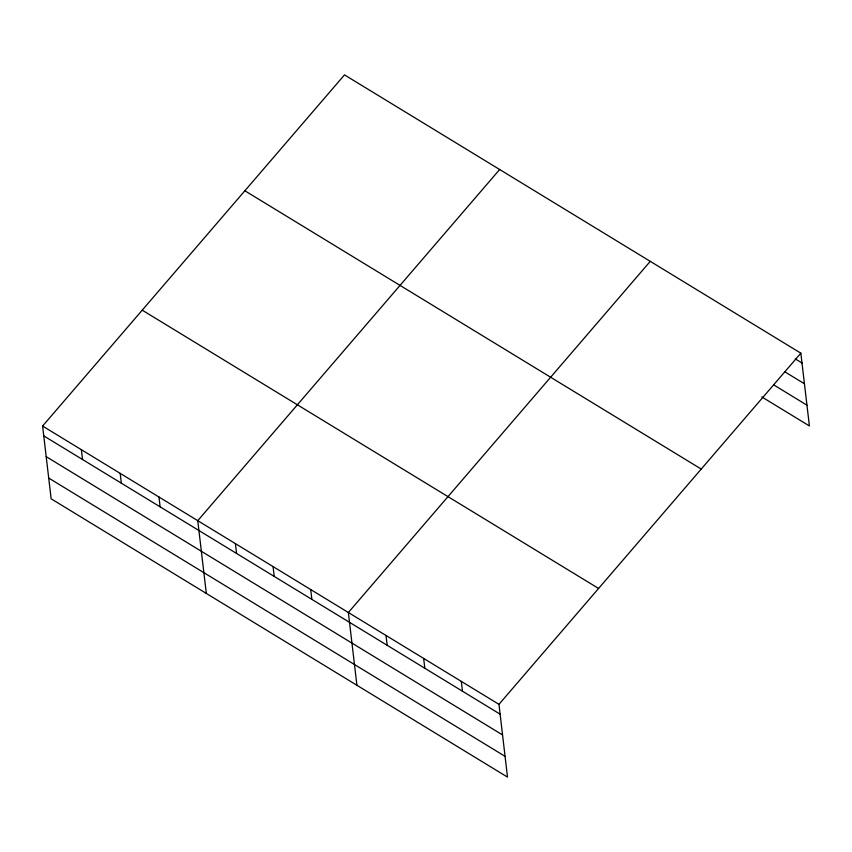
<?xml version="1.0" encoding="UTF-8"?>
<svg xmlns="http://www.w3.org/2000/svg" width="852" height="852" viewBox="0 0 852 852"><rect width="100%" height="100%" fill="white"/><g stroke="black" fill="none" stroke-linecap="round" stroke-linejoin="round"><path stroke-width="1.28" d="M800.848 353.186L498.963 704.348L507.504 777.109L51.152 498.814L42.6 426.053L344.496 74.891L800.848 353.186L809.4 425.947L761.784 396.904M499.655 169.516L197.76 520.678L206.312 593.439M650.257 261.351L348.362 612.513L356.913 685.274M795.363 358.958L802.009 363.005M784.511 371.621L804.448 383.773M773.744 384.912L806.961 405.179M244.865 190.773L701.228 469.069M142.22 310.171L598.583 588.466M42.6 426.053L498.963 704.348M43.75 435.873L500.113 714.168M46.189 456.64L502.552 734.935M48.702 478.047L505.066 756.342M461.315 681.387L462.466 691.206M423.657 658.436L424.818 668.256M386.009 635.475L387.17 645.294M310.714 589.552L311.864 599.371M273.066 566.591L274.216 576.41M235.408 543.629L236.568 553.449M158.973 497.025L160.123 506.833M120.185 473.361L121.335 483.18M81.387 449.707L82.548 459.526"/></g></svg>
